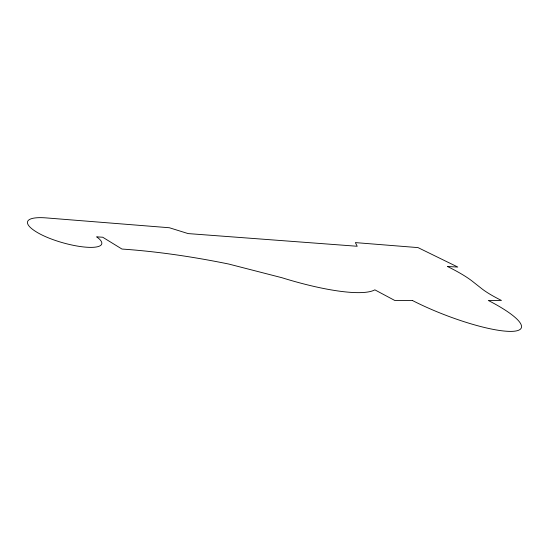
<?xml version="1.0" encoding="UTF-8"?>
<svg xmlns="http://www.w3.org/2000/svg" width="549" height="549" viewBox="0 0 549 549"><rect width="100%" height="100%" fill="white"/><g stroke="black" fill="none" stroke-linecap="round" stroke-linejoin="round"><path stroke-width="0.82" d="M412.402 300.488L394.813 300.488L374.843 289.838A107.885 23.25 18.9 0 1 281.96 277.732L228.734 264.042A475.256 171.192 21.7 0 0 121.953 249.047L102.725 237.237L96.645 236.845A37.648 9.443 15.7 0 1 87.023 247.249A37.648 9.443 15.7 0 1 38.327 233.071A44.668 11.165 15.8 0 1 46.171 217.905L169.38 227.746L188.101 233.586L357.214 246.268L355.368 242.603L418.022 247.606L457.797 267.054L447.497 266.505A74.911 13.931 20.4 0 1 472.586 281.445L481.734 288.664A53.713 9.443 21.6 0 0 501.457 300.461L488.308 300.461A76.126 15.434 21.1 0 1 510.611 331.39A76.126 15.434 21.1 0 1 412.402 300.488"/></g></svg>
